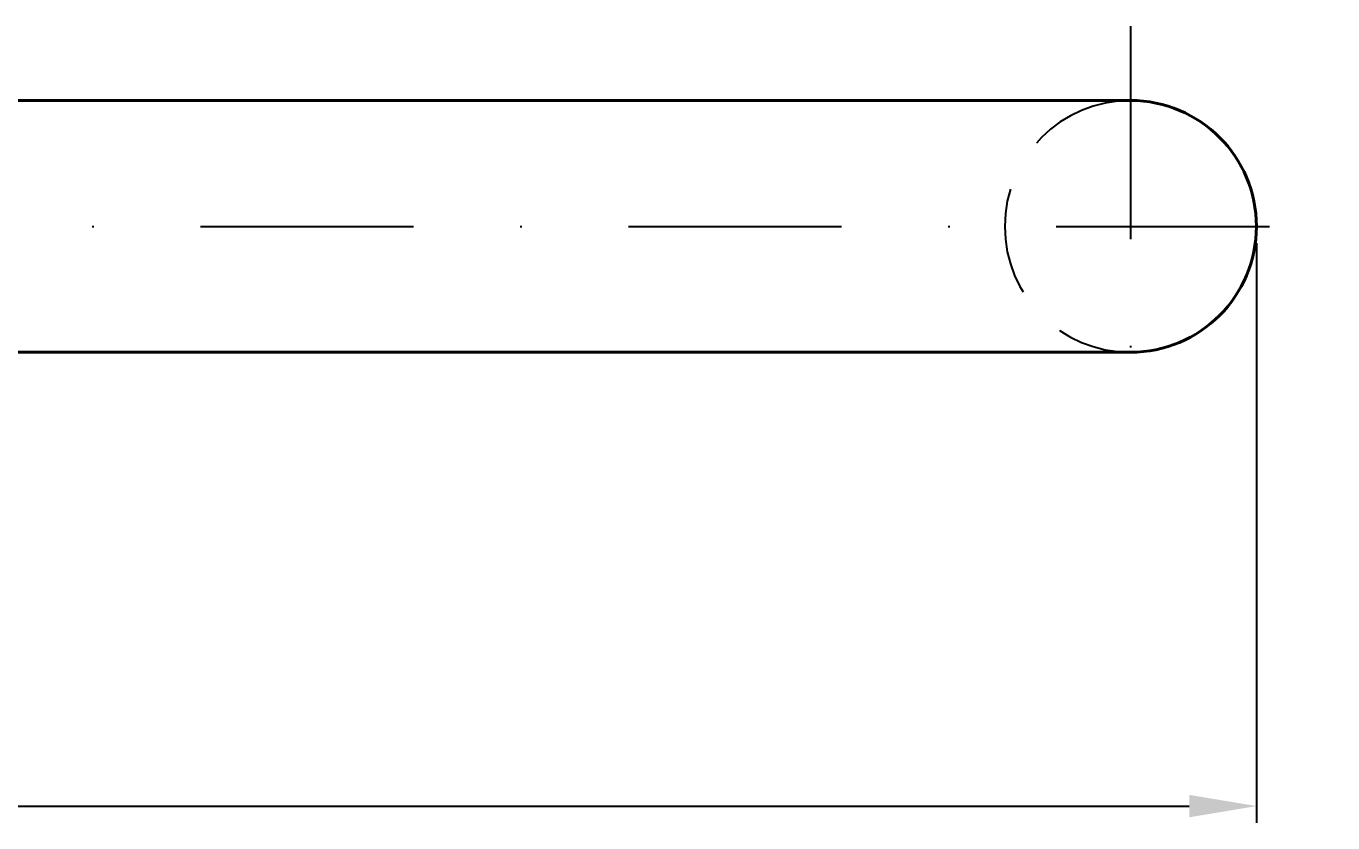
# Model space of a CAD drawing. Extents: x -5080 to -3891, y 5788 to 6629.
# Drawn here: x -4116 to -4038.1, y 5989 to 6036.5 of the extents above; entities that cross this region are included whole.
import ezdxf

# ---------------------------------------------------------------- set-up
doc = ezdxf.new("R2010")
doc.units = 0
doc.linetypes.add('STRICHPUNKT', pattern=[25.4, 12.7, -6.35, 0, -6.35])
doc.linetypes.add('VERDECKT', pattern=[9.525, 6.35, -3.175])
doc.layers.get('Defpoints').update_dxf_attribs({"linetype": 'CONTINUOUS'})
for name, color, linetype, lineweight in [('ACHSE', 150, 'STRICHPUNKT', 25), ('BEM', 6, 'CONTINUOUS', 25), ('VERDECKT', 2, 'VERDECKT', 25), ('VOLL_05', 7, 'CONTINUOUS', 40)]:
    doc.layers.add(name, color=color, linetype=linetype, lineweight=lineweight)
doc.styles.get("Standard").update_dxf_attribs({"font": 'romans.shx', "width": 0.6})
doc.dimstyles.get("Standard").update_dxf_attribs({"dimtxt": 4, "dimasz": 4, "dimexe": 1, "dimexo": 1, "dimgap": 1, "dimtad": 1, "dimdsep": 46, "dimtxsty": 'Standard', "dimcen": 0, "dimclrd": 256, "dimclre": 256, "dimclrt": 256, "dimazin": 0, "dimtfac": 1, "dimtmove": 0, "dimatfit": 3, "dimfxl": 0, "dimtolj": 1, "dimtzin": 0, "dimarcsym": 0})

# ---------------------------------------------------------------- blocks, each defined once
blk = doc.blocks.new('*D0')
at = {"layer": 'BEM', "lineweight": -2}
for p, q in [((-4432.642, 6023.561), (-4432.642, 5989.023)), ((-4042.642, 6023.561), (-4042.642, 5989.023)), ((-4428.642, 5990.023), (-4046.642, 5990.023))]:
    blk.add_line(p, q, dxfattribs=at)
at = {"layer": 'BEM'}
for points in [[(-4428.642, 5990.69), (-4428.642, 5989.357), (-4432.642, 5990.023)], [(-4046.642, 5990.69), (-4046.642, 5989.357), (-4042.642, 5990.023)]]:
    blk.add_solid(points, dxfattribs=at)
at = {"layer": 'Defpoints', "color": 0}
for p in [(-4432.642, 6024.561), (-4042.642, 6024.561), (-4042.642, 5990.023)]:
    blk.add_point(p, dxfattribs=at)
at = {"layer": 'BEM', "insert": (-4237.642, 5993.023), "char_height": 4, "attachment_point": 5}
blk.add_mtext('\\A1;1950', dxfattribs=at)

msp = doc.modelspace()

# ---------------------------------------------------------------- linework, layer by layer
at = {"layer": 'ACHSE'}
for p, q in [((-4050.1419, 6036.4906), (-4050.1419, 6012.6305)), ((-4437.0719, 6024.5606), (-4038.0874, 6024.5606))]:
    msp.add_line(p, q, dxfattribs=at)
at = {"layer": 'VERDECKT'}
msp.add_arc((-4050.1419, 6024.5606), 7.5, 90, 270, dxfattribs=at)
at = {"layer": 'VOLL_05'}
for p, q in [((-4134.2365, 6032.0606), (-4050.1419, 6032.0606)), ((-4425.1419, 6017.0606), (-4050.1419, 6017.0606))]:
    msp.add_line(p, q, dxfattribs=at)
msp.add_arc((-4050.1419, 6024.5606), 7.5, 270, 90, dxfattribs=at)

# ---------------------------------------------------------------- dimensions: what is measured, and where the dimension line sits
at = {"layer": 'BEM'}
dim = msp.add_linear_dim(base=(-4042.6419, 5990.0234), p1=(-4432.6419, 6024.5606), p2=(-4042.6419, 6024.5606), dimstyle='Standard', override={"dimlfac": 5}, dxfattribs=at)
dim.commit()
dim.dimension.update_dxf_attribs({"geometry": '*D0', "text_midpoint": (-4237.6419, 5993.0234)})

doc.saveas('drawing.dxf')
